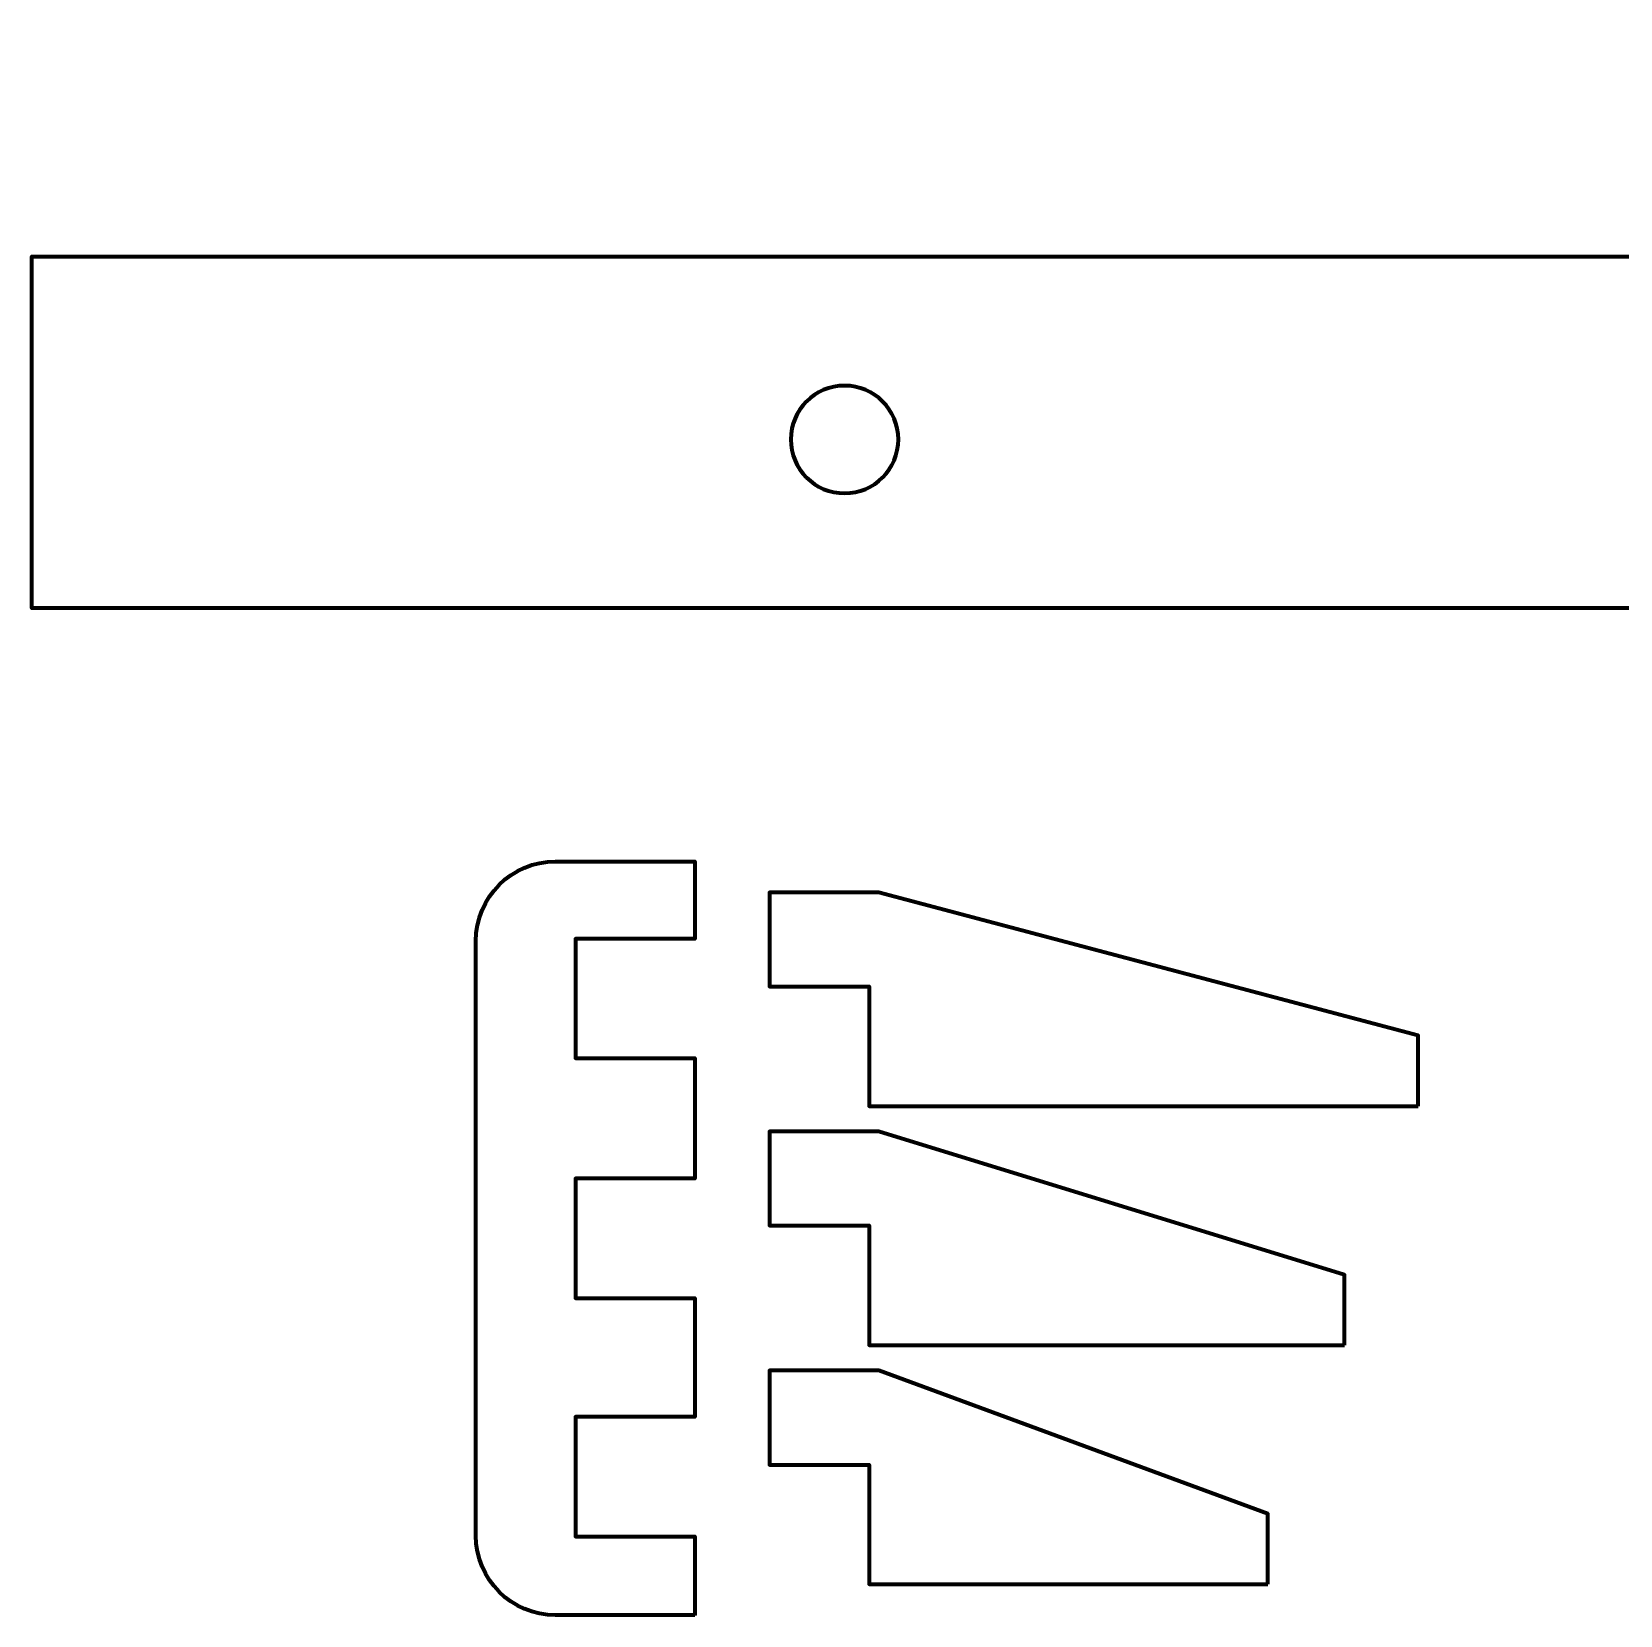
# Model space of a CAD drawing. Header units: inches. Extents: x 247 to 2765, y -1897 to -1110.
# Drawn here: x 1770.14 to 1809.99, y -1675.87 to -1636.13 of the extents above; entities that cross this region are included whole.
import ezdxf

# ---------------------------------------------------------------- set-up
doc = ezdxf.new("R2010")
doc.units = ezdxf.units.IN
doc.header["$MEASUREMENT"] = 0
doc.layers.add('Layer 1', color=7, linetype='Continuous')

msp = doc.modelspace()

# ---------------------------------------------------------------- linework, layer by layer
at = {"layer": 'Layer 1', "color": 18, "lineweight": 70, "true_color": 0x010101}
for points in [[(1804.926, -1663.092), (1804.926, -1661.323), (1791.397, -1657.73), (1788.655, -1657.73), (1788.655, -1660.093), (1791.151, -1660.093), (1791.151, -1663.092), (1804.926, -1663.092)], [(1803.075, -1669.093), (1803.075, -1667.324), (1791.397, -1663.73), (1788.655, -1663.73), (1788.655, -1666.093), (1791.151, -1666.093), (1791.151, -1669.093), (1803.075, -1669.093)], [(1801.152, -1675.093), (1801.152, -1673.323), (1791.397, -1669.729), (1788.655, -1669.729), (1788.655, -1672.093), (1791.151, -1672.093), (1791.151, -1675.093), (1801.152, -1675.093)]]:
    msp.add_lwpolyline(points, dxfattribs=at)
for points, knots in [([(1846.831, -1641.778), (1846.831, -1641.778), (1843.294, -1641.778), (1843.294, -1641.778), (1843.294, -1641.778), (1843.317, -1636.133), (1843.317, -1636.133), (1843.317, -1636.133), (1835.454, -1636.133), (1835.454, -1636.133), (1835.454, -1636.133), (1835.454, -1638.044), (1835.454, -1638.044), (1835.454, -1638.044), (1835.454, -1641.777), (1835.454, -1641.777), (1835.454, -1641.777), (1770.145, -1641.777), (1770.145, -1641.777), (1770.145, -1641.777), (1770.145, -1650.597), (1770.145, -1650.597), (1770.145, -1650.597), (1835.454, -1650.597), (1835.454, -1650.597), (1835.454, -1650.597), (1835.454, -1656.242), (1835.454, -1656.242), (1835.454, -1656.242), (1843.316, -1656.242), (1843.316, -1656.242), (1843.316, -1656.242), (1843.294, -1650.597), (1843.294, -1650.597), (1843.294, -1650.597), (1846.83, -1650.597), (1846.83, -1650.597), (1849.265, -1650.597), (1851.24, -1648.622), (1851.24, -1646.187), (1851.24, -1643.753), (1849.266, -1641.778), (1846.831, -1641.778)], [0, 0, 0, 0, 1, 1, 1, 2, 2, 2, 3, 3, 3, 4, 4, 4, 5, 5, 5, 6, 6, 6, 7, 7, 7, 8, 8, 8, 9, 9, 9, 10, 10, 10, 11, 11, 11, 12, 12, 12, 13, 13, 13, 14, 14, 14, 14]), ([(1790.535, -1647.714), (1789.789, -1647.714), (1789.185, -1647.11), (1789.185, -1646.364), (1789.185, -1645.619), (1789.789, -1645.015), (1790.535, -1645.015), (1791.279, -1645.015), (1791.885, -1645.619), (1791.885, -1646.364), (1791.885, -1647.109), (1791.28, -1647.714), (1790.535, -1647.714)], [0, 0, 0, 0, 1, 1, 1, 2, 2, 2, 3, 3, 3, 4, 4, 4, 4]), ([(1786.781, -1675.87), (1786.781, -1675.87), (1786.781, -1673.892), (1786.781, -1673.892), (1786.781, -1673.892), (1783.781, -1673.892), (1783.781, -1673.892), (1783.781, -1673.892), (1783.781, -1670.892), (1783.781, -1670.892), (1783.781, -1670.892), (1786.781, -1670.892), (1786.781, -1670.892), (1786.781, -1670.892), (1786.781, -1667.912), (1786.781, -1667.912), (1786.781, -1667.912), (1783.781, -1667.912), (1783.781, -1667.912), (1783.781, -1667.912), (1783.781, -1664.912), (1783.781, -1664.912), (1783.781, -1664.912), (1786.781, -1664.912), (1786.781, -1664.912), (1786.781, -1664.912), (1786.781, -1661.892), (1786.781, -1661.892), (1786.781, -1661.892), (1783.781, -1661.892), (1783.781, -1661.892), (1783.781, -1661.892), (1783.781, -1658.892), (1783.781, -1658.892), (1783.781, -1658.892), (1786.781, -1658.892), (1786.781, -1658.892), (1786.781, -1658.892), (1786.781, -1656.953), (1786.781, -1656.953), (1786.781, -1656.953), (1783.284, -1656.953), (1783.284, -1656.953), (1782.18, -1656.953), (1781.285, -1657.848), (1781.285, -1658.953), (1781.285, -1658.953), (1781.285, -1673.87), (1781.285, -1673.87), (1781.285, -1674.975), (1782.18, -1675.87), (1783.284, -1675.87), (1783.284, -1675.87), (1786.781, -1675.87), (1786.781, -1675.87), (1786.781, -1675.87), (1786.781, -1675.87), (1786.781, -1675.87)], [0, 0, 0, 0, 1, 1, 1, 2, 2, 2, 3, 3, 3, 4, 4, 4, 5, 5, 5, 6, 6, 6, 7, 7, 7, 8, 8, 8, 9, 9, 9, 10, 10, 10, 11, 11, 11, 12, 12, 12, 13, 13, 13, 14, 14, 14, 15, 15, 15, 16, 16, 16, 17, 17, 17, 18, 18, 18, 19, 19, 19, 19])]:
    msp.add_open_spline(points, degree=3, knots=knots, dxfattribs=at)

doc.saveas('drawing.dxf')
